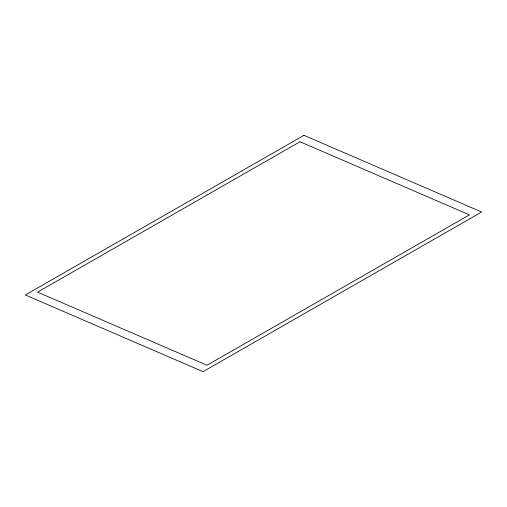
<?xml version="1.0" encoding="UTF-8"?>
<svg xmlns="http://www.w3.org/2000/svg" width="507" height="507" viewBox="0 0 507 507"><rect width="100%" height="100%" fill="white"/><g stroke="black" fill="none" stroke-linecap="round" stroke-linejoin="round"><path stroke-width="0.76" d="M303.947 135.337L25.35 294.985L203.053 371.663L481.65 212.015L303.947 135.337M299.986 141.751L37.55 292.133L207.014 365.249L469.45 214.867L299.986 141.751"/></g></svg>
